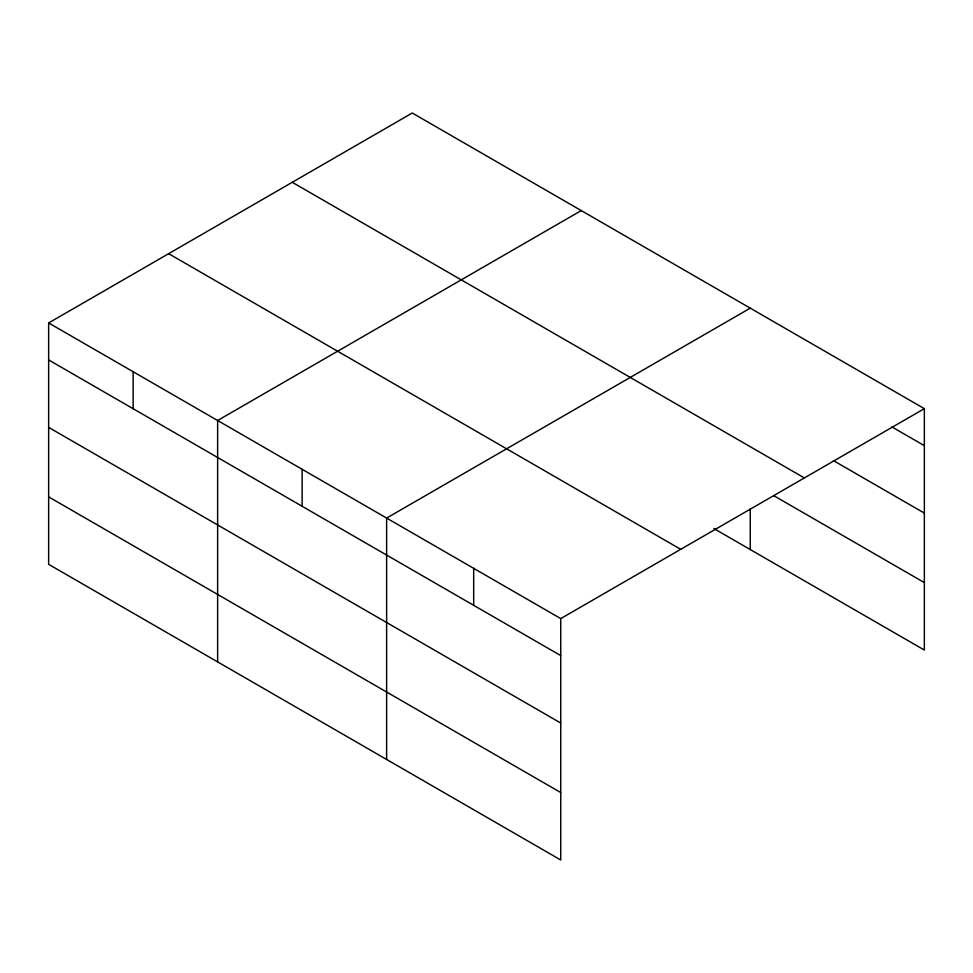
<?xml version="1.0" encoding="UTF-8"?>
<svg xmlns="http://www.w3.org/2000/svg" width="973" height="973" viewBox="0 0 973 973"><rect width="100%" height="100%" fill="white"/><g stroke="black" fill="none" stroke-linecap="round" stroke-linejoin="round"><path stroke-width="1.46" d="M560.74 723.036L560.74 618.597L48.65 322.951L48.65 564.34L560.74 859.986L560.74 723.036L48.65 427.39M713.841 528.521L924.35 650.049L924.35 408.66L412.26 113.014L48.65 322.951M581.258 210.582L217.636 420.506L217.636 661.895M750.244 308.149L386.622 518.074L386.622 759.463M560.74 618.597L924.35 408.66M891.864 426.904L924.35 445.646M833.399 460.594L924.35 513.099M292.265 182.292L804.355 477.938M773.632 495.585L924.35 582.596M168.645 253.673L680.723 549.319M48.65 359.937L560.74 655.583M48.65 496.887L560.74 792.533M750.244 509.061L750.244 549.538M473.681 568.329L473.681 605.315M302.129 469.29L302.129 506.276M133.143 371.722L133.143 408.709"/></g></svg>
